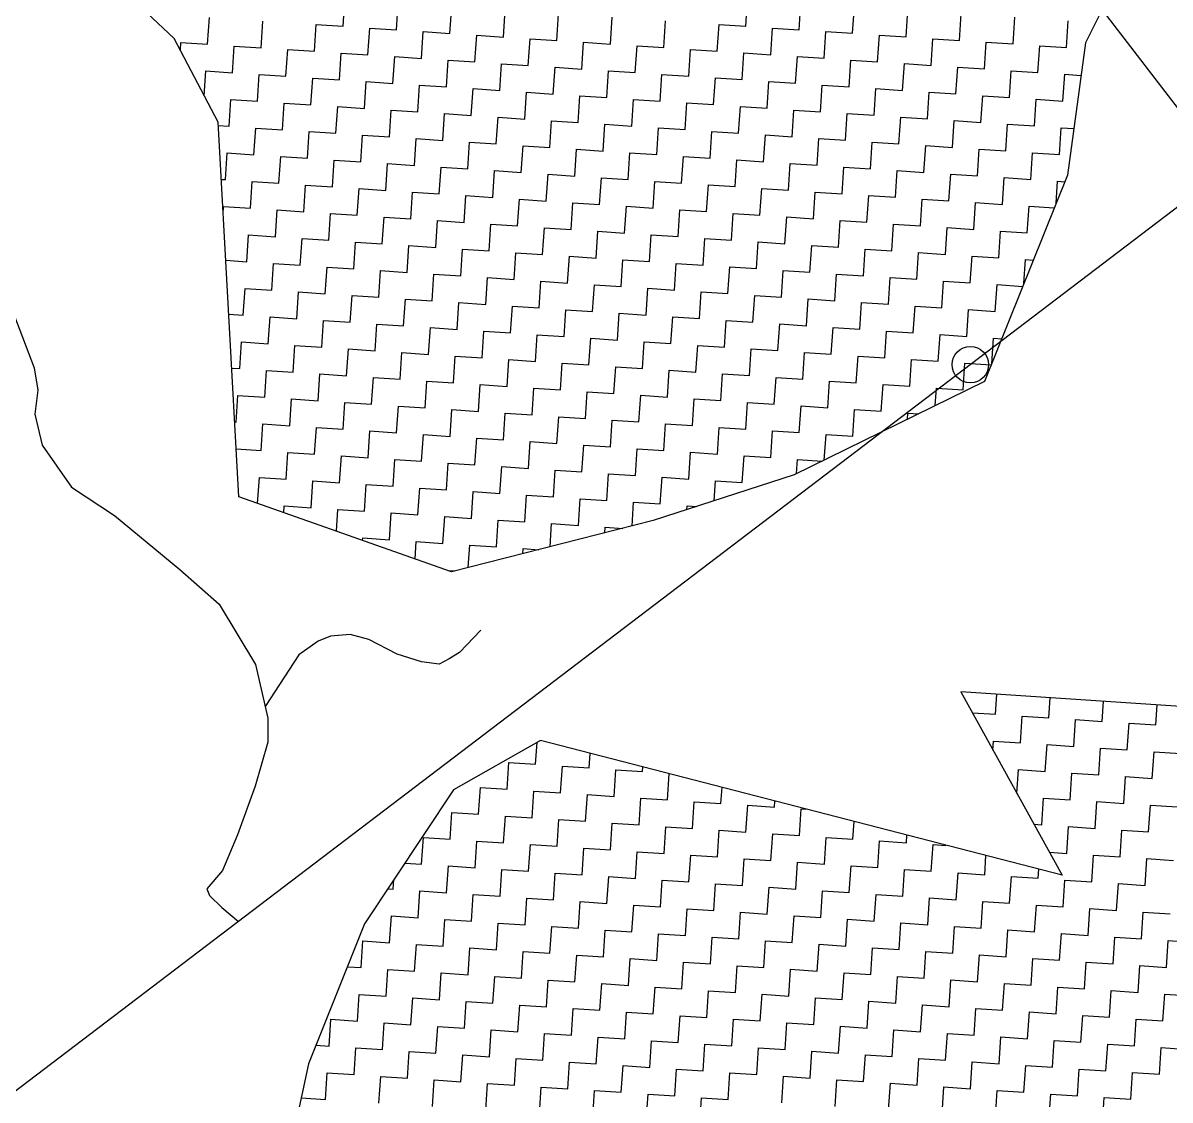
# Model space of a CAD drawing. Header units: metres. Extents: x 286068 to 287358, y 2005630 to 2007098.
# Drawn here: x 286485.4 to 286624.5, y 2006028.7 to 2006159.2 of the extents above; entities that cross this region are included whole.
import ezdxf

# ---------------------------------------------------------------- set-up
doc = ezdxf.new("R2010")
doc.units = ezdxf.units.M
for name, color, linetype in [('LINE_WATER', 4, 'Continuous'), ('POLY_HATCH', 12, 'Continuous'), ('POLY_PARCEL', 6, 'Continuous')]:
    doc.layers.add(name, color=color, linetype=linetype)

msp = doc.modelspace()

# ---------------------------------------------------------------- linework, layer by layer
msp.add_circle((286600.3, 2006117.82), 2.21)
at = {"layer": 'LINE_WATER'}
for p, q in [((286481.11, 2006132.17), (286486.74, 2006117.42)), ((286486.74, 2006117.42), (286487.2, 2006114.71)), ((286487.2, 2006114.71), (286486.82, 2006111.82)), ((286486.82, 2006111.82), (286487.73, 2006108.07)), ((286487.73, 2006108.07), (286491.28, 2006102.98)), ((286491.28, 2006102.98), (286496.5, 2006099.52)), ((286496.5, 2006099.52), (286504.43, 2006092.97)), ((286504.43, 2006092.97), (286509.2, 2006088.77)), ((286509.2, 2006088.77), (286513.58, 2006081.48)), ((286522.68, 2006084.91), (286521.21, 2006084.29)), ((286525.09, 2006085.11), (286522.68, 2006084.91)), ((286527.32, 2006084.48), (286525.09, 2006085.11)), ((286540.91, 2006085.61), (286538.34, 2006082.91)), ((286521.21, 2006084.29), (286518.83, 2006082.65)), ((286530.79, 2006082.7), (286527.32, 2006084.48)), ((286518.83, 2006082.65), (286514.76, 2006076.38)), ((286533.72, 2006081.79), (286530.79, 2006082.7)), ((286537.09, 2006082.16), (286535.86, 2006081.52)), ((286538.34, 2006082.91), (286537.09, 2006082.16)), ((286513.58, 2006081.48), (286515.09, 2006074.97)), ((286535.86, 2006081.52), (286533.72, 2006081.79)), ((286515.09, 2006074.97), (286515.09, 2006072.05)), ((286515.09, 2006072.05), (286513.57, 2006066.71)), ((286513.57, 2006066.71), (286511.43, 2006060.83)), ((286511.43, 2006060.83), (286509.59, 2006056.48)), ((286509.59, 2006056.48), (286507.69, 2006054.27)), ((286507.69, 2006054.27), (286508.03, 2006053.47)), ((286508.03, 2006053.47), (286509.49, 2006052.02)), ((286509.49, 2006052.02), (286511.53, 2006050.31))]:
    msp.add_line(p, q, dxfattribs=at)
at = {"layer": 'POLY_HATCH'}
for p, q in [((286503.74, 2006157.35), (286479.22, 2006180.32)), ((286619.4, 2006167.08), (286614.25, 2006156.82)), ((286509.05, 2006147.19), (286503.74, 2006157.35)), ((286614.25, 2006156.82), (286612.06, 2006140.78)), ((286511.58, 2006101.77), (286509.05, 2006147.19)), ((286612.06, 2006140.78), (286602.03, 2006115.76)), ((286602.03, 2006115.76), (286578.93, 2006104.46)), ((286578.93, 2006104.46), (286561.81, 2006098.9)), ((286537.38, 2006092.7), (286511.58, 2006101.77)), ((286561.81, 2006098.9), (286537.38, 2006092.7)), ((286629.36, 2006076.15), (286599.14, 2006078.16)), ((286599.14, 2006078.16), (286611.43, 2006055.91)), ((286548.17, 2006072.24), (286537.62, 2006066.28)), ((286611.43, 2006055.91), (286548.17, 2006072.24)), ((286537.62, 2006066.28), (286526.82, 2006050.01)), ((286526.82, 2006050.01), (286520.03, 2006033.07)), ((286520.03, 2006033.07), (286515.37, 2006011.54))]:
    msp.add_line(p, q, dxfattribs=at)
at = {"layer": 'POLY_HATCH', "linetype": 'Continuous'}
for p, q in [((286524.21, 2006158.83), (286524.42, 2006162.07)), ((286530.69, 2006158.4), (286530.91, 2006161.64)), ((286573.05, 2006158.84), (286573.26, 2006162.08)), ((286579.53, 2006158.41), (286579.75, 2006161.65)), ((286537.17, 2006157.96), (286537.39, 2006161.21)), ((286543.66, 2006157.53), (286543.87, 2006160.78)), ((286550.14, 2006157.1), (286550.36, 2006160.35)), ((286556.63, 2006156.67), (286556.84, 2006159.92)), ((286586.02, 2006157.98), (286586.23, 2006161.22)), ((286592.5, 2006157.55), (286592.72, 2006160.79)), ((286598.98, 2006157.12), (286599.2, 2006160.36)), ((286605.47, 2006156.69), (286605.68, 2006159.93)), ((286507.78, 2006156.66), (286508, 2006159.9)), ((286514.27, 2006156.23), (286514.48, 2006159.47)), ((286520.75, 2006155.8), (286520.96, 2006159.04)), ((286520.96, 2006159.04), (286524.21, 2006158.83)), ((286527.23, 2006155.37), (286527.45, 2006158.61)), ((286527.45, 2006158.61), (286530.69, 2006158.4)), ((286563.11, 2006156.24), (286563.32, 2006159.48)), ((286569.59, 2006155.81), (286569.81, 2006159.05)), ((286569.81, 2006159.05), (286573.05, 2006158.84)), ((286576.08, 2006155.38), (286576.29, 2006158.62)), ((286576.29, 2006158.62), (286579.53, 2006158.41)), ((286611.95, 2006156.26), (286612.17, 2006159.5)), ((286533.72, 2006154.94), (286533.93, 2006158.18)), ((286533.93, 2006158.18), (286537.17, 2006157.96)), ((286540.2, 2006154.51), (286540.42, 2006157.75)), ((286540.42, 2006157.75), (286543.66, 2006157.53)), ((286546.68, 2006154.08), (286546.9, 2006157.32)), ((286546.9, 2006157.32), (286550.14, 2006157.1)), ((286582.56, 2006154.95), (286582.77, 2006158.19)), ((286582.77, 2006158.19), (286586.02, 2006157.98)), ((286589.04, 2006154.52), (286589.26, 2006157.76)), ((286589.26, 2006157.76), (286592.5, 2006157.55)), ((286595.53, 2006154.09), (286595.74, 2006157.33)), ((286595.74, 2006157.33), (286598.98, 2006157.12)), ((286504.48, 2006155.94), (286504.54, 2006156.87)), ((286504.54, 2006156.87), (286507.78, 2006156.66)), ((286510.81, 2006153.2), (286511.02, 2006156.44)), ((286511.02, 2006156.44), (286514.27, 2006156.23)), ((286517.29, 2006152.77), (286517.51, 2006156.01)), ((286517.51, 2006156.01), (286520.75, 2006155.8)), ((286553.17, 2006153.65), (286553.38, 2006156.89)), ((286553.38, 2006156.89), (286556.63, 2006156.67)), ((286559.65, 2006153.22), (286559.87, 2006156.46)), ((286559.87, 2006156.46), (286563.11, 2006156.24)), ((286566.14, 2006152.79), (286566.35, 2006156.03)), ((286566.35, 2006156.03), (286569.59, 2006155.81)), ((286602.01, 2006153.66), (286602.23, 2006156.9)), ((286602.23, 2006156.9), (286605.47, 2006156.69)), ((286608.49, 2006153.23), (286608.71, 2006156.47)), ((286608.71, 2006156.47), (286611.95, 2006156.26)), ((286523.78, 2006152.34), (286523.99, 2006155.58)), ((286523.99, 2006155.58), (286527.23, 2006155.37)), ((286530.26, 2006151.91), (286530.48, 2006155.15)), ((286530.48, 2006155.15), (286533.72, 2006154.94)), ((286536.74, 2006151.48), (286536.96, 2006154.72)), ((286536.96, 2006154.72), (286540.2, 2006154.51)), ((286572.62, 2006152.36), (286572.83, 2006155.6)), ((286572.83, 2006155.6), (286576.08, 2006155.38)), ((286579.1, 2006151.93), (286579.32, 2006155.17)), ((286579.32, 2006155.17), (286582.56, 2006154.95)), ((286585.59, 2006151.49), (286585.8, 2006154.74)), ((286585.8, 2006154.74), (286589.04, 2006154.52)), ((286507.37, 2006150.41), (286507.57, 2006153.42)), ((286507.57, 2006153.42), (286510.81, 2006153.2)), ((286513.84, 2006149.75), (286514.05, 2006152.99)), ((286514.05, 2006152.99), (286517.29, 2006152.77)), ((286543.23, 2006151.05), (286543.44, 2006154.29)), ((286543.44, 2006154.29), (286546.68, 2006154.08)), ((286549.71, 2006150.62), (286549.93, 2006153.86)), ((286549.93, 2006153.86), (286553.17, 2006153.65)), ((286556.19, 2006150.19), (286556.41, 2006153.43)), ((286556.41, 2006153.43), (286559.65, 2006153.22)), ((286562.68, 2006149.76), (286562.89, 2006153)), ((286562.89, 2006153), (286566.14, 2006152.79)), ((286592.07, 2006151.06), (286592.29, 2006154.31)), ((286592.29, 2006154.31), (286595.53, 2006154.09)), ((286598.55, 2006150.63), (286598.77, 2006153.88)), ((286598.77, 2006153.88), (286602.01, 2006153.66)), ((286605.04, 2006150.2), (286605.25, 2006153.45)), ((286605.25, 2006153.45), (286608.49, 2006153.23)), ((286611.52, 2006149.77), (286611.74, 2006153.01)), ((286611.74, 2006153.01), (286613.71, 2006152.88)), ((286520.32, 2006149.32), (286520.53, 2006152.56)), ((286520.53, 2006152.56), (286523.78, 2006152.34)), ((286526.8, 2006148.88), (286527.02, 2006152.13)), ((286527.02, 2006152.13), (286530.26, 2006151.91)), ((286533.29, 2006148.45), (286533.5, 2006151.7)), ((286533.5, 2006151.7), (286536.74, 2006151.48)), ((286569.16, 2006149.33), (286569.38, 2006152.57)), ((286569.38, 2006152.57), (286572.62, 2006152.36)), ((286575.65, 2006148.9), (286575.86, 2006152.14)), ((286575.86, 2006152.14), (286579.1, 2006151.93)), ((286582.13, 2006148.47), (286582.34, 2006151.71)), ((286582.34, 2006151.71), (286585.59, 2006151.49)), ((286539.77, 2006148.02), (286539.99, 2006151.27)), ((286539.99, 2006151.27), (286543.23, 2006151.05)), ((286546.25, 2006147.59), (286546.47, 2006150.84)), ((286546.47, 2006150.84), (286549.71, 2006150.62)), ((286552.74, 2006147.16), (286552.95, 2006150.4)), ((286552.95, 2006150.4), (286556.19, 2006150.19)), ((286588.61, 2006148.04), (286588.83, 2006151.28)), ((286588.83, 2006151.28), (286592.07, 2006151.06)), ((286595.1, 2006147.61), (286595.31, 2006150.85)), ((286595.31, 2006150.85), (286598.55, 2006150.63)), ((286601.58, 2006147.18), (286601.8, 2006150.42)), ((286601.8, 2006150.42), (286605.04, 2006150.2)), ((286510.38, 2006146.72), (286510.59, 2006149.96)), ((286510.59, 2006149.96), (286513.84, 2006149.75)), ((286516.86, 2006146.29), (286517.08, 2006149.53)), ((286517.08, 2006149.53), (286520.32, 2006149.32)), ((286523.35, 2006145.86), (286523.56, 2006149.1)), ((286523.56, 2006149.1), (286526.8, 2006148.88)), ((286559.22, 2006146.73), (286559.44, 2006149.97)), ((286559.44, 2006149.97), (286562.68, 2006149.76)), ((286565.7, 2006146.3), (286565.92, 2006149.54)), ((286565.92, 2006149.54), (286569.16, 2006149.33)), ((286572.19, 2006145.87), (286572.4, 2006149.11)), ((286572.4, 2006149.11), (286575.65, 2006148.9)), ((286608.06, 2006146.75), (286608.28, 2006149.99)), ((286608.28, 2006149.99), (286611.52, 2006149.77)), ((286529.83, 2006145.43), (286530.04, 2006148.67)), ((286530.04, 2006148.67), (286533.29, 2006148.45)), ((286536.31, 2006145), (286536.53, 2006148.24)), ((286536.53, 2006148.24), (286539.77, 2006148.02)), ((286542.8, 2006144.57), (286543.01, 2006147.81)), ((286543.01, 2006147.81), (286546.25, 2006147.59)), ((286578.67, 2006145.44), (286578.89, 2006148.68)), ((286578.89, 2006148.68), (286582.13, 2006148.47)), ((286585.16, 2006145.01), (286585.37, 2006148.25)), ((286585.37, 2006148.25), (286588.61, 2006148.04)), ((286591.64, 2006144.58), (286591.85, 2006147.82)), ((286591.85, 2006147.82), (286595.1, 2006147.61)), ((286598.12, 2006144.15), (286598.34, 2006147.39)), ((286598.34, 2006147.39), (286601.58, 2006147.18)), ((286509.07, 2006146.81), (286510.38, 2006146.72)), ((286513.41, 2006143.26), (286513.62, 2006146.5)), ((286513.62, 2006146.5), (286516.86, 2006146.29)), ((286519.89, 2006142.83), (286520.1, 2006146.07)), ((286520.1, 2006146.07), (286523.35, 2006145.86)), ((286549.28, 2006144.14), (286549.5, 2006147.38)), ((286549.5, 2006147.38), (286552.74, 2006147.16)), ((286555.76, 2006143.71), (286555.98, 2006146.95)), ((286555.98, 2006146.95), (286559.22, 2006146.73)), ((286562.25, 2006143.28), (286562.46, 2006146.52)), ((286562.46, 2006146.52), (286565.7, 2006146.3)), ((286568.73, 2006142.85), (286568.95, 2006146.09)), ((286568.95, 2006146.09), (286572.19, 2006145.87)), ((286604.61, 2006143.72), (286604.82, 2006146.96)), ((286604.82, 2006146.96), (286608.06, 2006146.75)), ((286611.09, 2006143.29), (286611.31, 2006146.53)), ((286611.31, 2006146.53), (286612.83, 2006146.43)), ((286526.37, 2006142.4), (286526.59, 2006145.64)), ((286526.59, 2006145.64), (286529.83, 2006145.43)), ((286532.86, 2006141.97), (286533.07, 2006145.21)), ((286533.07, 2006145.21), (286536.31, 2006145)), ((286539.34, 2006141.54), (286539.56, 2006144.78)), ((286539.56, 2006144.78), (286542.8, 2006144.57)), ((286575.22, 2006142.41), (286575.43, 2006145.66)), ((286575.43, 2006145.66), (286578.67, 2006145.44)), ((286581.7, 2006141.98), (286581.91, 2006145.23)), ((286581.91, 2006145.23), (286585.16, 2006145.01)), ((286588.18, 2006141.55), (286588.4, 2006144.8)), ((286588.4, 2006144.8), (286591.64, 2006144.58)), ((286509.95, 2006140.24), (286510.16, 2006143.48)), ((286510.16, 2006143.48), (286513.41, 2006143.26)), ((286545.82, 2006141.11), (286546.04, 2006144.35)), ((286546.04, 2006144.35), (286549.28, 2006144.14)), ((286552.31, 2006140.68), (286552.52, 2006143.92)), ((286552.52, 2006143.92), (286555.76, 2006143.71)), ((286558.79, 2006140.25), (286559.01, 2006143.49)), ((286559.01, 2006143.49), (286562.25, 2006143.28)), ((286594.67, 2006141.12), (286594.88, 2006144.37)), ((286594.88, 2006144.37), (286598.12, 2006144.15)), ((286601.15, 2006140.69), (286601.37, 2006143.94)), ((286601.37, 2006143.94), (286604.61, 2006143.72)), ((286607.63, 2006140.26), (286607.85, 2006143.5)), ((286607.85, 2006143.5), (286611.09, 2006143.29)), ((286516.43, 2006139.8), (286516.65, 2006143.05)), ((286516.65, 2006143.05), (286519.89, 2006142.83)), ((286522.92, 2006139.37), (286523.13, 2006142.62)), ((286523.13, 2006142.62), (286526.37, 2006142.4)), ((286529.4, 2006138.94), (286529.61, 2006142.19)), ((286529.61, 2006142.19), (286532.86, 2006141.97)), ((286565.27, 2006139.82), (286565.49, 2006143.06)), ((286565.49, 2006143.06), (286568.73, 2006142.85)), ((286571.76, 2006139.39), (286571.97, 2006142.63)), ((286571.97, 2006142.63), (286575.22, 2006142.41)), ((286578.24, 2006138.96), (286578.46, 2006142.2)), ((286578.46, 2006142.2), (286581.7, 2006141.98)), ((286535.88, 2006138.51), (286536.1, 2006141.76)), ((286536.1, 2006141.76), (286539.34, 2006141.54)), ((286542.37, 2006138.08), (286542.58, 2006141.33)), ((286542.58, 2006141.33), (286545.82, 2006141.11)), ((286548.85, 2006137.65), (286549.07, 2006140.89)), ((286549.07, 2006140.89), (286552.31, 2006140.68)), ((286555.33, 2006137.22), (286555.55, 2006140.46)), ((286555.55, 2006140.46), (286558.79, 2006140.25)), ((286584.73, 2006138.53), (286584.94, 2006141.77)), ((286584.94, 2006141.77), (286588.18, 2006141.55)), ((286591.21, 2006138.1), (286591.42, 2006141.34)), ((286591.42, 2006141.34), (286594.67, 2006141.12)), ((286597.69, 2006137.67), (286597.91, 2006140.91)), ((286597.91, 2006140.91), (286601.15, 2006140.69)), ((286604.18, 2006137.24), (286604.39, 2006140.48)), ((286604.39, 2006140.48), (286607.63, 2006140.26)), ((286509.43, 2006140.27), (286509.95, 2006140.24)), ((286512.97, 2006136.78), (286513.19, 2006140.02)), ((286513.19, 2006140.02), (286516.43, 2006139.8)), ((286519.46, 2006136.35), (286519.67, 2006139.59)), ((286519.67, 2006139.59), (286522.92, 2006139.37)), ((286525.94, 2006135.92), (286526.16, 2006139.16)), ((286526.16, 2006139.16), (286529.4, 2006138.94)), ((286561.82, 2006136.79), (286562.03, 2006140.03)), ((286562.03, 2006140.03), (286565.27, 2006139.82)), ((286568.3, 2006136.36), (286568.52, 2006139.6)), ((286568.52, 2006139.6), (286571.76, 2006139.39)), ((286574.78, 2006135.93), (286575, 2006139.17)), ((286575, 2006139.17), (286578.24, 2006138.96)), ((286610.7, 2006137.37), (286610.88, 2006140.05)), ((286610.88, 2006140.05), (286611.75, 2006139.99)), ((286532.43, 2006135.49), (286532.64, 2006138.73)), ((286532.64, 2006138.73), (286535.88, 2006138.51)), ((286538.91, 2006135.06), (286539.12, 2006138.3)), ((286539.12, 2006138.3), (286542.37, 2006138.08)), ((286545.39, 2006134.63), (286545.61, 2006137.87)), ((286545.61, 2006137.87), (286548.85, 2006137.65)), ((286581.27, 2006135.5), (286581.48, 2006138.74)), ((286581.48, 2006138.74), (286584.73, 2006138.53)), ((286587.75, 2006135.07), (286587.97, 2006138.31)), ((286587.97, 2006138.31), (286591.21, 2006138.1)), ((286594.24, 2006134.64), (286594.45, 2006137.88)), ((286594.45, 2006137.88), (286597.69, 2006137.67)), ((286509.67, 2006136.04), (286509.73, 2006136.99)), ((286509.73, 2006136.99), (286512.97, 2006136.78)), ((286516, 2006133.32), (286516.22, 2006136.56)), ((286516.22, 2006136.56), (286519.46, 2006136.35)), ((286551.88, 2006134.2), (286552.09, 2006137.44)), ((286552.09, 2006137.44), (286555.33, 2006137.22)), ((286558.36, 2006133.77), (286558.58, 2006137.01)), ((286558.58, 2006137.01), (286561.82, 2006136.79)), ((286564.84, 2006133.33), (286565.06, 2006136.58)), ((286565.06, 2006136.58), (286568.3, 2006136.36)), ((286600.72, 2006134.21), (286600.93, 2006137.45)), ((286600.93, 2006137.45), (286604.18, 2006137.24)), ((286607.2, 2006133.78), (286607.42, 2006137.02)), ((286607.42, 2006137.02), (286610.48, 2006136.82)), ((286522.49, 2006132.89), (286522.7, 2006136.13)), ((286522.7, 2006136.13), (286525.94, 2006135.92)), ((286528.97, 2006132.46), (286529.18, 2006135.7)), ((286529.18, 2006135.7), (286532.43, 2006135.49)), ((286535.45, 2006132.03), (286535.67, 2006135.27)), ((286535.67, 2006135.27), (286538.91, 2006135.06)), ((286571.33, 2006132.9), (286571.54, 2006136.15)), ((286571.54, 2006136.15), (286574.78, 2006135.93)), ((286577.81, 2006132.47), (286578.03, 2006135.72)), ((286578.03, 2006135.72), (286581.27, 2006135.5)), ((286584.3, 2006132.04), (286584.51, 2006135.29)), ((286584.51, 2006135.29), (286587.75, 2006135.07)), ((286512.54, 2006130.29), (286512.76, 2006133.54)), ((286512.76, 2006133.54), (286516, 2006133.32)), ((286541.94, 2006131.6), (286542.15, 2006134.84)), ((286542.15, 2006134.84), (286545.39, 2006134.63)), ((286548.42, 2006131.17), (286548.63, 2006134.41)), ((286548.63, 2006134.41), (286551.88, 2006134.2)), ((286554.9, 2006130.74), (286555.12, 2006133.98)), ((286555.12, 2006133.98), (286558.36, 2006133.77)), ((286561.39, 2006130.31), (286561.6, 2006133.55)), ((286561.6, 2006133.55), (286564.84, 2006133.33)), ((286590.78, 2006131.61), (286590.99, 2006134.86)), ((286590.99, 2006134.86), (286594.24, 2006134.64)), ((286597.26, 2006131.18), (286597.48, 2006134.42)), ((286597.48, 2006134.42), (286600.72, 2006134.21)), ((286603.75, 2006130.75), (286603.96, 2006133.99)), ((286603.96, 2006133.99), (286607.2, 2006133.78)), ((286519.03, 2006129.86), (286519.24, 2006133.11)), ((286519.24, 2006133.11), (286522.49, 2006132.89)), ((286525.51, 2006129.43), (286525.73, 2006132.68)), ((286525.73, 2006132.68), (286528.97, 2006132.46)), ((286532, 2006129), (286532.21, 2006132.25)), ((286532.21, 2006132.25), (286535.45, 2006132.03)), ((286567.87, 2006129.88), (286568.09, 2006133.12)), ((286568.09, 2006133.12), (286571.33, 2006132.9)), ((286574.35, 2006129.45), (286574.57, 2006132.69)), ((286574.57, 2006132.69), (286577.81, 2006132.47)), ((286580.84, 2006129.02), (286581.05, 2006132.26)), ((286581.05, 2006132.26), (286584.3, 2006132.04)), ((286538.48, 2006128.57), (286538.69, 2006131.81)), ((286538.69, 2006131.81), (286541.94, 2006131.6)), ((286544.96, 2006128.14), (286545.18, 2006131.38)), ((286545.18, 2006131.38), (286548.42, 2006131.17)), ((286551.45, 2006127.71), (286551.66, 2006130.95)), ((286551.66, 2006130.95), (286554.9, 2006130.74)), ((286587.32, 2006128.59), (286587.54, 2006131.83)), ((286587.54, 2006131.83), (286590.78, 2006131.61)), ((286593.81, 2006128.16), (286594.02, 2006131.4)), ((286594.02, 2006131.4), (286597.26, 2006131.18)), ((286600.29, 2006127.73), (286600.5, 2006130.97)), ((286600.5, 2006130.97), (286603.75, 2006130.75)), ((286509.98, 2006130.46), (286512.54, 2006130.29)), ((286515.57, 2006126.84), (286515.79, 2006130.08)), ((286515.79, 2006130.08), (286519.03, 2006129.86)), ((286522.05, 2006126.41), (286522.27, 2006129.65)), ((286522.27, 2006129.65), (286525.51, 2006129.43)), ((286557.93, 2006127.28), (286558.15, 2006130.52)), ((286558.15, 2006130.52), (286561.39, 2006130.31)), ((286564.41, 2006126.85), (286564.63, 2006130.09)), ((286564.63, 2006130.09), (286567.87, 2006129.88)), ((286570.9, 2006126.42), (286571.11, 2006129.66)), ((286571.11, 2006129.66), (286574.35, 2006129.45)), ((286606.8, 2006127.65), (286606.99, 2006130.54)), ((286606.99, 2006130.54), (286607.93, 2006130.47)), ((286528.54, 2006125.98), (286528.75, 2006129.22)), ((286528.75, 2006129.22), (286532, 2006129)), ((286535.02, 2006125.55), (286535.24, 2006128.79)), ((286535.24, 2006128.79), (286538.48, 2006128.57)), ((286541.51, 2006125.12), (286541.72, 2006128.36)), ((286541.72, 2006128.36), (286544.96, 2006128.14)), ((286547.99, 2006124.69), (286548.2, 2006127.93)), ((286548.2, 2006127.93), (286551.45, 2006127.71)), ((286577.38, 2006125.99), (286577.6, 2006129.23)), ((286577.6, 2006129.23), (286580.84, 2006129.02)), ((286583.86, 2006125.56), (286584.08, 2006128.8)), ((286584.08, 2006128.8), (286587.32, 2006128.59)), ((286590.35, 2006125.13), (286590.56, 2006128.37)), ((286590.56, 2006128.37), (286593.81, 2006128.16)), ((286596.83, 2006124.7), (286597.05, 2006127.94)), ((286597.05, 2006127.94), (286600.29, 2006127.73)), ((286512.11, 2006123.81), (286512.33, 2006127.05)), ((286512.33, 2006127.05), (286515.57, 2006126.84)), ((286518.6, 2006123.38), (286518.81, 2006126.62)), ((286518.81, 2006126.62), (286522.05, 2006126.41)), ((286554.47, 2006124.26), (286554.69, 2006127.5)), ((286554.69, 2006127.5), (286557.93, 2006127.28)), ((286560.96, 2006123.82), (286561.17, 2006127.07)), ((286561.17, 2006127.07), (286564.41, 2006126.85)), ((286567.44, 2006123.39), (286567.66, 2006126.64)), ((286567.66, 2006126.64), (286570.9, 2006126.42)), ((286603.32, 2006124.27), (286603.53, 2006127.51)), ((286603.53, 2006127.51), (286606.66, 2006127.3)), ((286525.08, 2006122.95), (286525.3, 2006126.19)), ((286525.3, 2006126.19), (286528.54, 2006125.98)), ((286531.56, 2006122.52), (286531.78, 2006125.76)), ((286531.78, 2006125.76), (286535.02, 2006125.55)), ((286538.05, 2006122.09), (286538.26, 2006125.33)), ((286538.26, 2006125.33), (286541.51, 2006125.12)), ((286573.92, 2006122.96), (286574.14, 2006126.21)), ((286574.14, 2006126.21), (286577.38, 2006125.99)), ((286580.41, 2006122.53), (286580.62, 2006125.78)), ((286580.62, 2006125.78), (286583.86, 2006125.56)), ((286586.89, 2006122.1), (286587.11, 2006125.34)), ((286587.11, 2006125.34), (286590.35, 2006125.13)), ((286510.35, 2006123.93), (286512.11, 2006123.81)), ((286544.53, 2006121.66), (286544.75, 2006124.9)), ((286544.75, 2006124.9), (286547.99, 2006124.69)), ((286551.02, 2006121.23), (286551.23, 2006124.47)), ((286551.23, 2006124.47), (286554.47, 2006124.26)), ((286557.5, 2006120.8), (286557.71, 2006124.04)), ((286557.71, 2006124.04), (286560.96, 2006123.82)), ((286593.37, 2006121.67), (286593.59, 2006124.91)), ((286593.59, 2006124.91), (286596.83, 2006124.7)), ((286599.86, 2006121.24), (286600.07, 2006124.48)), ((286600.07, 2006124.48), (286603.32, 2006124.27)), ((286515.14, 2006120.35), (286515.36, 2006123.6)), ((286515.36, 2006123.6), (286518.6, 2006123.38)), ((286521.62, 2006119.92), (286521.84, 2006123.17)), ((286521.84, 2006123.17), (286525.08, 2006122.95)), ((286528.11, 2006119.49), (286528.32, 2006122.73)), ((286528.32, 2006122.73), (286531.56, 2006122.52)), ((286563.98, 2006120.37), (286564.2, 2006123.61)), ((286564.2, 2006123.61), (286567.44, 2006123.39)), ((286570.47, 2006119.94), (286570.68, 2006123.18)), ((286570.68, 2006123.18), (286573.92, 2006122.96)), ((286576.95, 2006119.51), (286577.17, 2006122.75)), ((286577.17, 2006122.75), (286580.41, 2006122.53)), ((286534.59, 2006119.06), (286534.81, 2006122.3)), ((286534.81, 2006122.3), (286538.05, 2006122.09)), ((286541.08, 2006118.63), (286541.29, 2006121.87)), ((286541.29, 2006121.87), (286544.53, 2006121.66)), ((286547.56, 2006118.2), (286547.77, 2006121.44)), ((286547.77, 2006121.44), (286551.02, 2006121.23)), ((286554.04, 2006117.77), (286554.26, 2006121.01)), ((286554.26, 2006121.01), (286557.5, 2006120.8)), ((286583.43, 2006119.08), (286583.65, 2006122.32)), ((286583.65, 2006122.32), (286586.89, 2006122.1)), ((286589.92, 2006118.65), (286590.13, 2006121.89)), ((286590.13, 2006121.89), (286593.37, 2006121.67)), ((286596.4, 2006118.22), (286596.62, 2006121.46)), ((286596.62, 2006121.46), (286599.86, 2006121.24)), ((286602.89, 2006117.93), (286603.1, 2006121.03)), ((286603.1, 2006121.03), (286604.11, 2006120.96)), ((286511.68, 2006117.33), (286511.9, 2006120.57)), ((286511.9, 2006120.57), (286515.14, 2006120.35)), ((286518.17, 2006116.9), (286518.38, 2006120.14)), ((286518.38, 2006120.14), (286521.62, 2006119.92)), ((286524.65, 2006116.47), (286524.87, 2006119.71)), ((286524.87, 2006119.71), (286528.11, 2006119.49)), ((286560.53, 2006117.34), (286560.74, 2006120.58)), ((286560.74, 2006120.58), (286563.98, 2006120.37)), ((286567.01, 2006116.91), (286567.23, 2006120.15)), ((286567.23, 2006120.15), (286570.47, 2006119.94)), ((286573.49, 2006116.48), (286573.71, 2006119.72)), ((286573.71, 2006119.72), (286576.95, 2006119.51)), ((286531.13, 2006116.04), (286531.35, 2006119.28)), ((286531.35, 2006119.28), (286534.59, 2006119.06)), ((286537.62, 2006115.61), (286537.83, 2006118.85)), ((286537.83, 2006118.85), (286541.08, 2006118.63)), ((286544.1, 2006115.18), (286544.32, 2006118.42)), ((286544.32, 2006118.42), (286547.56, 2006118.2)), ((286579.98, 2006116.05), (286580.19, 2006119.29)), ((286580.19, 2006119.29), (286583.43, 2006119.08)), ((286586.46, 2006115.62), (286586.68, 2006118.86)), ((286586.68, 2006118.86), (286589.92, 2006118.65)), ((286592.94, 2006115.19), (286593.16, 2006118.43)), ((286593.16, 2006118.43), (286596.4, 2006118.22)), ((286510.71, 2006117.39), (286511.68, 2006117.33)), ((286514.71, 2006113.87), (286514.93, 2006117.11)), ((286514.93, 2006117.11), (286518.17, 2006116.9)), ((286550.59, 2006114.74), (286550.8, 2006117.99)), ((286550.8, 2006117.99), (286554.04, 2006117.77)), ((286557.07, 2006114.31), (286557.28, 2006117.56)), ((286557.28, 2006117.56), (286560.53, 2006117.34)), ((286563.55, 2006113.88), (286563.77, 2006117.13)), ((286563.77, 2006117.13), (286567.01, 2006116.91)), ((286599.43, 2006114.76), (286599.64, 2006118)), ((286599.64, 2006118), (286602.84, 2006117.79)), ((286521.19, 2006113.44), (286521.41, 2006116.68)), ((286521.41, 2006116.68), (286524.65, 2006116.47)), ((286527.68, 2006113.01), (286527.89, 2006116.25)), ((286527.89, 2006116.25), (286531.13, 2006116.04)), ((286534.16, 2006112.58), (286534.38, 2006115.82)), ((286534.38, 2006115.82), (286537.62, 2006115.61)), ((286540.64, 2006112.15), (286540.86, 2006115.39)), ((286540.86, 2006115.39), (286544.1, 2006115.18)), ((286570.04, 2006113.45), (286570.25, 2006116.7)), ((286570.25, 2006116.7), (286573.49, 2006116.48)), ((286576.52, 2006113.02), (286576.74, 2006116.27)), ((286576.74, 2006116.27), (286579.98, 2006116.05)), ((286583, 2006112.59), (286583.22, 2006115.83)), ((286583.22, 2006115.83), (286586.46, 2006115.62)), ((286589.49, 2006112.16), (286589.7, 2006115.4)), ((286589.7, 2006115.4), (286592.94, 2006115.19)), ((286511.25, 2006110.84), (286511.47, 2006114.09)), ((286511.47, 2006114.09), (286514.71, 2006113.87)), ((286547.13, 2006111.72), (286547.34, 2006114.96)), ((286547.34, 2006114.96), (286550.59, 2006114.74)), ((286553.61, 2006111.29), (286553.83, 2006114.53)), ((286553.83, 2006114.53), (286557.07, 2006114.31)), ((286560.1, 2006110.86), (286560.31, 2006114.1)), ((286560.31, 2006114.1), (286563.55, 2006113.88)), ((286596.04, 2006112.84), (286596.19, 2006114.97)), ((286596.19, 2006114.97), (286599.43, 2006114.76)), ((286517.74, 2006110.41), (286517.95, 2006113.66)), ((286517.95, 2006113.66), (286521.19, 2006113.44)), ((286524.22, 2006109.98), (286524.44, 2006113.22)), ((286524.44, 2006113.22), (286527.68, 2006113.01)), ((286530.7, 2006109.55), (286530.92, 2006112.79)), ((286530.92, 2006112.79), (286534.16, 2006112.58)), ((286566.58, 2006110.43), (286566.79, 2006113.67)), ((286566.79, 2006113.67), (286570.04, 2006113.45)), ((286573.06, 2006110), (286573.28, 2006113.24)), ((286573.28, 2006113.24), (286576.52, 2006113.02)), ((286579.55, 2006109.57), (286579.76, 2006112.81)), ((286579.76, 2006112.81), (286583, 2006112.59)), ((286537.19, 2006109.12), (286537.4, 2006112.36)), ((286537.4, 2006112.36), (286540.64, 2006112.15)), ((286543.67, 2006108.69), (286543.89, 2006111.93)), ((286543.89, 2006111.93), (286547.13, 2006111.72)), ((286550.16, 2006108.26), (286550.37, 2006111.5)), ((286550.37, 2006111.5), (286553.61, 2006111.29)), ((286586.03, 2006109.14), (286586.25, 2006112.38)), ((286586.25, 2006112.38), (286589.49, 2006112.16)), ((286592.68, 2006111.19), (286592.73, 2006111.95)), ((286592.73, 2006111.95), (286594.05, 2006111.86)), ((286511.08, 2006110.86), (286511.25, 2006110.84)), ((286514.28, 2006107.39), (286514.49, 2006110.63)), ((286514.49, 2006110.63), (286517.74, 2006110.41)), ((286520.76, 2006106.96), (286520.98, 2006110.2)), ((286520.98, 2006110.2), (286524.22, 2006109.98)), ((286556.64, 2006107.83), (286556.85, 2006111.07)), ((286556.85, 2006111.07), (286560.1, 2006110.86)), ((286563.12, 2006107.4), (286563.34, 2006110.64)), ((286563.34, 2006110.64), (286566.58, 2006110.43)), ((286569.61, 2006106.97), (286569.82, 2006110.21)), ((286569.82, 2006110.21), (286573.06, 2006110)), ((286527.25, 2006106.53), (286527.46, 2006109.77)), ((286527.46, 2006109.77), (286530.7, 2006109.55)), ((286533.73, 2006106.1), (286533.95, 2006109.34)), ((286533.95, 2006109.34), (286537.19, 2006109.12)), ((286540.21, 2006105.66), (286540.43, 2006108.91)), ((286540.43, 2006108.91), (286543.67, 2006108.69)), ((286546.7, 2006105.23), (286546.91, 2006108.48)), ((286546.91, 2006108.48), (286550.16, 2006108.26)), ((286576.09, 2006106.54), (286576.3, 2006109.78)), ((286576.3, 2006109.78), (286579.55, 2006109.57)), ((286582.58, 2006106.24), (286582.79, 2006109.35)), ((286582.79, 2006109.35), (286586.03, 2006109.14)), ((286511.26, 2006107.59), (286514.28, 2006107.39)), ((286517.31, 2006103.93), (286517.52, 2006107.17)), ((286517.52, 2006107.17), (286520.76, 2006106.96)), ((286553.18, 2006104.8), (286553.4, 2006108.05)), ((286553.4, 2006108.05), (286556.64, 2006107.83)), ((286559.67, 2006104.37), (286559.88, 2006107.62)), ((286559.88, 2006107.62), (286563.12, 2006107.4)), ((286566.15, 2006103.94), (286566.36, 2006107.19)), ((286566.36, 2006107.19), (286569.61, 2006106.97)), ((286523.79, 2006103.5), (286524.01, 2006106.74)), ((286524.01, 2006106.74), (286527.25, 2006106.53)), ((286530.27, 2006103.07), (286530.49, 2006106.31)), ((286530.49, 2006106.31), (286533.73, 2006106.1)), ((286536.76, 2006102.64), (286536.97, 2006105.88)), ((286536.97, 2006105.88), (286540.21, 2006105.66)), ((286572.63, 2006103.51), (286572.85, 2006106.75)), ((286572.85, 2006106.75), (286576.09, 2006106.54)), ((286579.22, 2006104.6), (286579.33, 2006106.32)), ((286579.33, 2006106.32), (286582.34, 2006106.12)), ((286543.24, 2006102.21), (286543.46, 2006105.45)), ((286543.46, 2006105.45), (286546.7, 2006105.23)), ((286549.72, 2006101.78), (286549.94, 2006105.02)), ((286549.94, 2006105.02), (286553.18, 2006104.8)), ((286556.21, 2006101.35), (286556.42, 2006104.59)), ((286556.42, 2006104.59), (286559.67, 2006104.37)), ((286513.85, 2006100.98), (286514.06, 2006104.14)), ((286514.06, 2006104.14), (286517.31, 2006103.93)), ((286520.33, 2006100.47), (286520.55, 2006103.71)), ((286520.55, 2006103.71), (286523.79, 2006103.5)), ((286526.82, 2006100.04), (286527.03, 2006103.28)), ((286527.03, 2006103.28), (286530.27, 2006103.07)), ((286562.69, 2006100.92), (286562.91, 2006104.16)), ((286562.91, 2006104.16), (286566.15, 2006103.94)), ((286569.23, 2006101.31), (286569.39, 2006103.73)), ((286569.39, 2006103.73), (286572.63, 2006103.51)), ((286533.3, 2006099.61), (286533.52, 2006102.85)), ((286533.52, 2006102.85), (286536.76, 2006102.64)), ((286539.78, 2006099.18), (286540, 2006102.42)), ((286540, 2006102.42), (286543.24, 2006102.21)), ((286546.27, 2006098.75), (286546.48, 2006101.99)), ((286546.48, 2006101.99), (286549.72, 2006101.78)), ((286552.75, 2006098.32), (286552.97, 2006101.56)), ((286552.97, 2006101.56), (286556.21, 2006101.35)), ((286517.04, 2006099.86), (286517.09, 2006100.69)), ((286517.09, 2006100.69), (286520.33, 2006100.47)), ((286523.4, 2006097.62), (286523.57, 2006100.26)), ((286523.57, 2006100.26), (286526.82, 2006100.04)), ((286559.26, 2006098.25), (286559.45, 2006101.13)), ((286559.45, 2006101.13), (286562.69, 2006100.92)), ((286565.9, 2006100.23), (286565.93, 2006100.7)), ((286565.93, 2006100.7), (286567.12, 2006100.62)), ((286529.84, 2006096.59), (286530.06, 2006099.83)), ((286530.06, 2006099.83), (286533.3, 2006099.61)), ((286536.33, 2006096.15), (286536.54, 2006099.4)), ((286536.54, 2006099.4), (286539.78, 2006099.18)), ((286542.81, 2006095.72), (286543.03, 2006098.97)), ((286543.03, 2006098.97), (286546.27, 2006098.75)), ((286549.32, 2006095.73), (286549.51, 2006098.54)), ((286549.51, 2006098.54), (286552.75, 2006098.32)), ((286555.95, 2006097.41), (286555.99, 2006098.11)), ((286555.99, 2006098.11), (286558.13, 2006097.96)), ((286526.58, 2006096.5), (286526.6, 2006096.8)), ((286526.6, 2006096.8), (286529.84, 2006096.59)), ((286532.95, 2006094.26), (286533.09, 2006096.37)), ((286533.09, 2006096.37), (286536.33, 2006096.15)), ((286539.39, 2006093.21), (286539.57, 2006095.94)), ((286539.57, 2006095.94), (286542.81, 2006095.72)), ((286546.01, 2006094.89), (286546.05, 2006095.51)), ((286546.05, 2006095.51), (286547.95, 2006095.38)), ((286536.94, 2006092.86), (286537.77, 2006092.8)), ((286603.33, 2006075.43), (286603.49, 2006077.87)), ((286609.81, 2006075), (286609.98, 2006077.44)), ((286616.3, 2006074.57), (286616.46, 2006077.01)), ((286622.78, 2006074.13), (286622.94, 2006076.58)), ((286600.55, 2006075.61), (286603.33, 2006075.43)), ((286606.36, 2006071.97), (286606.57, 2006075.21)), ((286606.57, 2006075.21), (286609.81, 2006075)), ((286612.84, 2006071.54), (286613.05, 2006074.78)), ((286613.05, 2006074.78), (286616.3, 2006074.57)), ((286619.32, 2006071.11), (286619.54, 2006074.35)), ((286619.54, 2006074.35), (286622.78, 2006074.13)), ((286547.57, 2006069.36), (286547.75, 2006072)), ((286603.04, 2006071.09), (286603.11, 2006072.18)), ((286603.11, 2006072.18), (286606.36, 2006071.97)), ((286609.38, 2006068.51), (286609.6, 2006071.75)), ((286609.6, 2006071.75), (286612.84, 2006071.54)), ((286615.87, 2006068.08), (286616.08, 2006071.32)), ((286616.08, 2006071.32), (286619.32, 2006071.11)), ((286622.35, 2006067.65), (286622.57, 2006070.89)), ((286622.57, 2006070.89), (286625.81, 2006070.68)), ((286544.12, 2006066.33), (286544.33, 2006069.57)), ((286544.33, 2006069.57), (286547.57, 2006069.36)), ((286554.06, 2006068.93), (286554.17, 2006070.69)), ((286550.6, 2006065.9), (286550.81, 2006069.14)), ((286550.81, 2006069.14), (286554.06, 2006068.93)), ((286557.08, 2006065.47), (286557.3, 2006068.71)), ((286557.3, 2006068.71), (286560.54, 2006068.5)), ((286560.54, 2006068.5), (286560.58, 2006069.04)), ((286563.57, 2006065.04), (286563.78, 2006068.21)), ((286605.95, 2006065.83), (286606.14, 2006068.73)), ((286606.14, 2006068.73), (286609.38, 2006068.51)), ((286612.41, 2006065.06), (286612.62, 2006068.3)), ((286612.62, 2006068.3), (286615.87, 2006068.08)), ((286618.89, 2006064.62), (286619.11, 2006067.87)), ((286619.11, 2006067.87), (286622.35, 2006067.65)), ((286540.66, 2006063.31), (286540.87, 2006066.55)), ((286540.87, 2006066.55), (286544.12, 2006066.33)), ((286547.14, 2006062.88), (286547.36, 2006066.12)), ((286547.36, 2006066.12), (286550.6, 2006065.9)), ((286553.63, 2006062.45), (286553.84, 2006065.69)), ((286553.84, 2006065.69), (286557.08, 2006065.47)), ((286570.05, 2006064.61), (286570.18, 2006066.56)), ((286560.11, 2006062.01), (286560.32, 2006065.26)), ((286560.32, 2006065.26), (286563.57, 2006065.04)), ((286566.59, 2006061.58), (286566.81, 2006064.83)), ((286566.81, 2006064.83), (286570.05, 2006064.61)), ((286573.08, 2006061.15), (286573.29, 2006064.4)), ((286573.29, 2006064.4), (286576.53, 2006064.18)), ((286576.53, 2006064.18), (286576.58, 2006064.9)), ((286579.56, 2006060.72), (286579.78, 2006063.97)), ((286579.78, 2006063.97), (286580.36, 2006063.93)), ((286608.95, 2006062.03), (286609.17, 2006065.27)), ((286609.17, 2006065.27), (286612.41, 2006065.06)), ((286615.44, 2006061.6), (286615.65, 2006064.84)), ((286615.65, 2006064.84), (286618.89, 2006064.62)), ((286621.92, 2006061.17), (286622.13, 2006064.41)), ((286622.13, 2006064.41), (286625.38, 2006064.19)), ((286537.2, 2006060.28), (286537.42, 2006063.52)), ((286537.42, 2006063.52), (286540.66, 2006063.31)), ((286543.69, 2006059.85), (286543.9, 2006063.09)), ((286543.9, 2006063.09), (286547.14, 2006062.88)), ((286550.17, 2006059.42), (286550.38, 2006062.66)), ((286550.38, 2006062.66), (286553.63, 2006062.45)), ((286556.65, 2006058.99), (286556.87, 2006062.23)), ((286556.87, 2006062.23), (286560.11, 2006062.01)), ((286563.14, 2006058.56), (286563.35, 2006061.8)), ((286563.35, 2006061.8), (286566.59, 2006061.58)), ((286569.62, 2006058.13), (286569.84, 2006061.37)), ((286569.84, 2006061.37), (286573.08, 2006061.15)), ((286586.04, 2006060.29), (286586.19, 2006062.42)), ((286608.01, 2006062.09), (286608.95, 2006062.03)), ((286611.98, 2006058.57), (286612.19, 2006061.81)), ((286612.19, 2006061.81), (286615.44, 2006061.6)), ((286618.46, 2006058.14), (286618.68, 2006061.38)), ((286618.68, 2006061.38), (286621.92, 2006061.17)), ((286533.74, 2006057.25), (286533.96, 2006060.49)), ((286533.96, 2006060.49), (286537.2, 2006060.28)), ((286540.23, 2006056.82), (286540.44, 2006060.06)), ((286540.44, 2006060.06), (286543.69, 2006059.85)), ((286576.1, 2006057.7), (286576.32, 2006060.94)), ((286576.32, 2006060.94), (286579.56, 2006060.72)), ((286582.59, 2006057.27), (286582.8, 2006060.51)), ((286582.8, 2006060.51), (286586.04, 2006060.29)), ((286589.07, 2006056.84), (286589.29, 2006060.08)), ((286589.29, 2006060.08), (286592.53, 2006059.86)), ((286592.53, 2006059.86), (286592.59, 2006060.77)), ((286546.71, 2006056.39), (286546.93, 2006059.63)), ((286546.93, 2006059.63), (286550.17, 2006059.42)), ((286553.2, 2006055.96), (286553.41, 2006059.2)), ((286553.41, 2006059.2), (286556.65, 2006058.99)), ((286559.68, 2006055.53), (286559.89, 2006058.77)), ((286559.89, 2006058.77), (286563.14, 2006058.56)), ((286566.16, 2006055.1), (286566.38, 2006058.34)), ((286566.38, 2006058.34), (286569.62, 2006058.13)), ((286595.55, 2006056.41), (286595.77, 2006059.65)), ((286595.77, 2006059.65), (286597.34, 2006059.54)), ((286609.88, 2006058.71), (286611.98, 2006058.57)), ((286615.01, 2006055.11), (286615.22, 2006058.36)), ((286615.22, 2006058.36), (286618.46, 2006058.14)), ((286531.72, 2006057.39), (286533.74, 2006057.25)), ((286536.77, 2006053.8), (286536.99, 2006057.04)), ((286536.99, 2006057.04), (286540.23, 2006056.82)), ((286572.65, 2006054.67), (286572.86, 2006057.91)), ((286572.86, 2006057.91), (286576.1, 2006057.7)), ((286579.13, 2006054.24), (286579.35, 2006057.48)), ((286579.35, 2006057.48), (286582.59, 2006057.27)), ((286585.61, 2006053.81), (286585.83, 2006057.05)), ((286585.83, 2006057.05), (286589.07, 2006056.84)), ((286602.04, 2006055.98), (286602.19, 2006058.29)), ((286621.49, 2006054.68), (286621.7, 2006057.93)), ((286621.7, 2006057.93), (286624.95, 2006057.71)), ((286543.25, 2006053.37), (286543.47, 2006056.61)), ((286543.47, 2006056.61), (286546.71, 2006056.39)), ((286549.74, 2006052.93), (286549.95, 2006056.18)), ((286549.95, 2006056.18), (286553.2, 2006055.96)), ((286556.22, 2006052.5), (286556.44, 2006055.75)), ((286556.44, 2006055.75), (286559.68, 2006055.53)), ((286592.1, 2006053.38), (286592.31, 2006056.62)), ((286592.31, 2006056.62), (286595.55, 2006056.41)), ((286598.58, 2006052.95), (286598.8, 2006056.19)), ((286598.8, 2006056.19), (286602.04, 2006055.98)), ((286605.06, 2006052.52), (286605.28, 2006055.76)), ((286605.28, 2006055.76), (286608.52, 2006055.54)), ((286608.52, 2006055.54), (286608.59, 2006056.64)), ((286529.65, 2006054.27), (286530.29, 2006054.23)), ((286530.29, 2006054.23), (286530.36, 2006055.34)), ((286562.71, 2006052.07), (286562.92, 2006055.32)), ((286562.92, 2006055.32), (286566.16, 2006055.1)), ((286569.19, 2006051.64), (286569.4, 2006054.89)), ((286569.4, 2006054.89), (286572.65, 2006054.67)), ((286575.67, 2006051.21), (286575.89, 2006054.46)), ((286575.89, 2006054.46), (286579.13, 2006054.24)), ((286611.55, 2006052.09), (286611.76, 2006055.33)), ((286611.76, 2006055.33), (286615.01, 2006055.11)), ((286618.03, 2006051.66), (286618.25, 2006054.9)), ((286618.25, 2006054.9), (286621.49, 2006054.68)), ((286533.31, 2006050.77), (286533.53, 2006054.01)), ((286533.53, 2006054.01), (286536.77, 2006053.8)), ((286539.8, 2006050.34), (286540.01, 2006053.58)), ((286540.01, 2006053.58), (286543.25, 2006053.37)), ((286546.28, 2006049.91), (286546.5, 2006053.15)), ((286546.5, 2006053.15), (286549.74, 2006052.93)), ((286582.16, 2006050.78), (286582.37, 2006054.02)), ((286582.37, 2006054.02), (286585.61, 2006053.81)), ((286588.64, 2006050.35), (286588.86, 2006053.59)), ((286588.86, 2006053.59), (286592.1, 2006053.38)), ((286595.12, 2006049.92), (286595.34, 2006053.16)), ((286595.34, 2006053.16), (286598.58, 2006052.95)), ((286552.77, 2006049.48), (286552.98, 2006052.72)), ((286552.98, 2006052.72), (286556.22, 2006052.5)), ((286559.25, 2006049.05), (286559.46, 2006052.29)), ((286559.46, 2006052.29), (286562.71, 2006052.07)), ((286565.73, 2006048.62), (286565.95, 2006051.86)), ((286565.95, 2006051.86), (286569.19, 2006051.64)), ((286572.22, 2006048.19), (286572.43, 2006051.43)), ((286572.43, 2006051.43), (286575.67, 2006051.21)), ((286601.61, 2006049.49), (286601.82, 2006052.73)), ((286601.82, 2006052.73), (286605.06, 2006052.52)), ((286608.09, 2006049.06), (286608.31, 2006052.3)), ((286608.31, 2006052.3), (286611.55, 2006052.09)), ((286614.58, 2006048.63), (286614.79, 2006051.87)), ((286614.79, 2006051.87), (286618.03, 2006051.66)), ((286621.06, 2006048.2), (286621.27, 2006051.44)), ((286621.27, 2006051.44), (286624.52, 2006051.23)), ((286529.86, 2006047.74), (286530.07, 2006050.98)), ((286530.07, 2006050.98), (286533.31, 2006050.77)), ((286536.34, 2006047.31), (286536.56, 2006050.55)), ((286536.56, 2006050.55), (286539.8, 2006050.34)), ((286542.82, 2006046.88), (286543.04, 2006050.12)), ((286543.04, 2006050.12), (286546.28, 2006049.91)), ((286578.7, 2006047.76), (286578.91, 2006051)), ((286578.91, 2006051), (286582.16, 2006050.78)), ((286585.18, 2006047.33), (286585.4, 2006050.57)), ((286585.4, 2006050.57), (286588.64, 2006050.35)), ((286591.67, 2006046.9), (286591.88, 2006050.14)), ((286591.88, 2006050.14), (286595.12, 2006049.92)), ((286549.31, 2006046.45), (286549.52, 2006049.69)), ((286549.52, 2006049.69), (286552.77, 2006049.48)), ((286555.79, 2006046.02), (286556.01, 2006049.26)), ((286556.01, 2006049.26), (286559.25, 2006049.05)), ((286562.28, 2006045.59), (286562.49, 2006048.83)), ((286562.49, 2006048.83), (286565.73, 2006048.62)), ((286598.15, 2006046.46), (286598.37, 2006049.71)), ((286598.37, 2006049.71), (286601.61, 2006049.49)), ((286604.63, 2006046.03), (286604.85, 2006049.28)), ((286604.85, 2006049.28), (286608.09, 2006049.06)), ((286611.12, 2006045.6), (286611.33, 2006048.85)), ((286611.33, 2006048.85), (286614.58, 2006048.63)), ((286526.4, 2006044.72), (286526.62, 2006047.96)), ((286526.62, 2006047.96), (286529.86, 2006047.74)), ((286532.88, 2006044.29), (286533.1, 2006047.53)), ((286533.1, 2006047.53), (286536.34, 2006047.31)), ((286568.76, 2006045.16), (286568.97, 2006048.4)), ((286568.97, 2006048.4), (286572.22, 2006048.19)), ((286575.24, 2006044.73), (286575.46, 2006047.97)), ((286575.46, 2006047.97), (286578.7, 2006047.76)), ((286581.73, 2006044.3), (286581.94, 2006047.54)), ((286581.94, 2006047.54), (286585.18, 2006047.33)), ((286617.6, 2006045.17), (286617.82, 2006048.42)), ((286617.82, 2006048.42), (286621.06, 2006048.2)), ((286624.09, 2006044.74), (286624.3, 2006047.99)), ((286624.3, 2006047.99), (286627.54, 2006047.77)), ((286539.37, 2006043.85), (286539.58, 2006047.1)), ((286539.58, 2006047.1), (286542.82, 2006046.88)), ((286545.85, 2006043.42), (286546.07, 2006046.67)), ((286546.07, 2006046.67), (286549.31, 2006046.45)), ((286552.33, 2006042.99), (286552.55, 2006046.24)), ((286552.55, 2006046.24), (286555.79, 2006046.02)), ((286588.21, 2006043.87), (286588.43, 2006047.11)), ((286588.43, 2006047.11), (286591.67, 2006046.9)), ((286594.69, 2006043.44), (286594.91, 2006046.68)), ((286594.91, 2006046.68), (286598.15, 2006046.46)), ((286601.18, 2006043.01), (286601.39, 2006046.25)), ((286601.39, 2006046.25), (286604.63, 2006046.03)), ((286524.75, 2006044.83), (286526.4, 2006044.72)), ((286529.43, 2006041.26), (286529.64, 2006044.5)), ((286529.64, 2006044.5), (286532.88, 2006044.29)), ((286558.82, 2006042.56), (286559.03, 2006045.81)), ((286559.03, 2006045.81), (286562.28, 2006045.59)), ((286565.3, 2006042.13), (286565.52, 2006045.38)), ((286565.52, 2006045.38), (286568.76, 2006045.16)), ((286571.79, 2006041.7), (286572, 2006044.94)), ((286572, 2006044.94), (286575.24, 2006044.73)), ((286578.27, 2006041.27), (286578.48, 2006044.51)), ((286578.48, 2006044.51), (286581.73, 2006044.3)), ((286607.66, 2006042.58), (286607.88, 2006045.82)), ((286607.88, 2006045.82), (286611.12, 2006045.6)), ((286614.14, 2006042.15), (286614.36, 2006045.39)), ((286614.36, 2006045.39), (286617.6, 2006045.17)), ((286620.63, 2006041.72), (286620.84, 2006044.96)), ((286620.84, 2006044.96), (286624.09, 2006044.74)), ((286535.91, 2006040.83), (286536.13, 2006044.07)), ((286536.13, 2006044.07), (286539.37, 2006043.85)), ((286542.39, 2006040.4), (286542.61, 2006043.64)), ((286542.61, 2006043.64), (286545.85, 2006043.42)), ((286548.88, 2006039.97), (286549.09, 2006043.21)), ((286549.09, 2006043.21), (286552.33, 2006042.99)), ((286584.75, 2006040.84), (286584.97, 2006044.08)), ((286584.97, 2006044.08), (286588.21, 2006043.87)), ((286591.24, 2006040.41), (286591.45, 2006043.65)), ((286591.45, 2006043.65), (286594.69, 2006043.44)), ((286597.72, 2006039.98), (286597.94, 2006043.22)), ((286597.94, 2006043.22), (286601.18, 2006043.01)), ((286555.36, 2006039.54), (286555.58, 2006042.78)), ((286555.58, 2006042.78), (286558.82, 2006042.56)), ((286561.84, 2006039.11), (286562.06, 2006042.35)), ((286562.06, 2006042.35), (286565.3, 2006042.13)), ((286568.33, 2006038.68), (286568.54, 2006041.92)), ((286568.54, 2006041.92), (286571.79, 2006041.7)), ((286604.2, 2006039.55), (286604.42, 2006042.79)), ((286604.42, 2006042.79), (286607.66, 2006042.58)), ((286610.69, 2006039.12), (286610.9, 2006042.36)), ((286610.9, 2006042.36), (286614.14, 2006042.15)), ((286617.17, 2006038.69), (286617.39, 2006041.93)), ((286617.39, 2006041.93), (286620.63, 2006041.72)), ((286525.97, 2006038.23), (286526.18, 2006041.47)), ((286526.18, 2006041.47), (286529.43, 2006041.26)), ((286532.45, 2006037.8), (286532.67, 2006041.04)), ((286532.67, 2006041.04), (286535.91, 2006040.83)), ((286538.94, 2006037.37), (286539.15, 2006040.61)), ((286539.15, 2006040.61), (286542.39, 2006040.4)), ((286574.81, 2006038.25), (286575.03, 2006041.49)), ((286575.03, 2006041.49), (286578.27, 2006041.27)), ((286581.3, 2006037.82), (286581.51, 2006041.06)), ((286581.51, 2006041.06), (286584.75, 2006040.84)), ((286587.78, 2006037.39), (286587.99, 2006040.63)), ((286587.99, 2006040.63), (286591.24, 2006040.41)), ((286623.65, 2006038.26), (286623.87, 2006041.5)), ((286623.87, 2006041.5), (286627.11, 2006041.29)), ((286545.42, 2006036.94), (286545.64, 2006040.18)), ((286545.64, 2006040.18), (286548.88, 2006039.97)), ((286551.9, 2006036.51), (286552.12, 2006039.75)), ((286552.12, 2006039.75), (286555.36, 2006039.54)), ((286558.39, 2006036.08), (286558.6, 2006039.32)), ((286558.6, 2006039.32), (286561.84, 2006039.11)), ((286564.87, 2006035.65), (286565.09, 2006038.89)), ((286565.09, 2006038.89), (286568.33, 2006038.68)), ((286594.26, 2006036.95), (286594.48, 2006040.2)), ((286594.48, 2006040.2), (286597.72, 2006039.98)), ((286600.75, 2006036.52), (286600.96, 2006039.77)), ((286600.96, 2006039.77), (286604.2, 2006039.55)), ((286607.23, 2006036.09), (286607.45, 2006039.34)), ((286607.45, 2006039.34), (286610.69, 2006039.12)), ((286613.71, 2006035.66), (286613.93, 2006038.91)), ((286613.93, 2006038.91), (286617.17, 2006038.69)), ((286522.51, 2006035.21), (286522.73, 2006038.45)), ((286522.73, 2006038.45), (286525.97, 2006038.23)), ((286529, 2006034.78), (286529.21, 2006038.02)), ((286529.21, 2006038.02), (286532.45, 2006037.8)), ((286535.48, 2006034.34), (286535.7, 2006037.59)), ((286535.7, 2006037.59), (286538.94, 2006037.37)), ((286571.36, 2006035.22), (286571.57, 2006038.46)), ((286571.57, 2006038.46), (286574.81, 2006038.25)), ((286577.84, 2006034.79), (286578.05, 2006038.03)), ((286578.05, 2006038.03), (286581.3, 2006037.82)), ((286584.32, 2006034.36), (286584.54, 2006037.6)), ((286584.54, 2006037.6), (286587.78, 2006037.39)), ((286620.2, 2006035.23), (286620.41, 2006038.47)), ((286620.41, 2006038.47), (286623.65, 2006038.26)), ((286541.96, 2006033.91), (286542.18, 2006037.16)), ((286542.18, 2006037.16), (286545.42, 2006036.94)), ((286548.45, 2006033.48), (286548.66, 2006036.73)), ((286548.66, 2006036.73), (286551.9, 2006036.51)), ((286554.93, 2006033.05), (286555.15, 2006036.3)), ((286555.15, 2006036.3), (286558.39, 2006036.08)), ((286590.81, 2006033.93), (286591.02, 2006037.17)), ((286591.02, 2006037.17), (286594.26, 2006036.95)), ((286597.29, 2006033.5), (286597.51, 2006036.74)), ((286597.51, 2006036.74), (286600.75, 2006036.52)), ((286603.77, 2006033.07), (286603.99, 2006036.31)), ((286603.99, 2006036.31), (286607.23, 2006036.09)), ((286520.93, 2006035.31), (286522.51, 2006035.21)), ((286525.54, 2006031.75), (286525.75, 2006034.99)), ((286525.75, 2006034.99), (286529, 2006034.78)), ((286561.41, 2006032.62), (286561.63, 2006035.86)), ((286561.63, 2006035.86), (286564.87, 2006035.65)), ((286567.9, 2006032.19), (286568.11, 2006035.43)), ((286568.11, 2006035.43), (286571.36, 2006035.22)), ((286574.38, 2006031.76), (286574.6, 2006035)), ((286574.6, 2006035), (286577.84, 2006034.79)), ((286610.26, 2006032.64), (286610.47, 2006035.88)), ((286610.47, 2006035.88), (286613.71, 2006035.66)), ((286616.74, 2006032.21), (286616.96, 2006035.45)), ((286616.96, 2006035.45), (286620.2, 2006035.23)), ((286623.22, 2006031.78), (286623.44, 2006035.02)), ((286623.44, 2006035.02), (286626.68, 2006034.8)), ((286532.02, 2006031.32), (286532.24, 2006034.56)), ((286532.24, 2006034.56), (286535.48, 2006034.34)), ((286538.51, 2006030.89), (286538.72, 2006034.13)), ((286538.72, 2006034.13), (286541.96, 2006033.91)), ((286544.99, 2006030.46), (286545.21, 2006033.7)), ((286545.21, 2006033.7), (286548.45, 2006033.48)), ((286580.87, 2006031.33), (286581.08, 2006034.57)), ((286581.08, 2006034.57), (286584.32, 2006034.36)), ((286587.35, 2006030.9), (286587.56, 2006034.14)), ((286587.56, 2006034.14), (286590.81, 2006033.93)), ((286593.83, 2006030.47), (286594.05, 2006033.71)), ((286594.05, 2006033.71), (286597.29, 2006033.5)), ((286522.08, 2006028.72), (286522.3, 2006031.96)), ((286522.3, 2006031.96), (286525.54, 2006031.75)), ((286551.47, 2006030.03), (286551.69, 2006033.27)), ((286551.69, 2006033.27), (286554.93, 2006033.05)), ((286557.96, 2006029.6), (286558.17, 2006032.84)), ((286558.17, 2006032.84), (286561.41, 2006032.62)), ((286564.44, 2006029.17), (286564.66, 2006032.41)), ((286564.66, 2006032.41), (286567.9, 2006032.19)), ((286570.92, 2006028.74), (286571.14, 2006031.98)), ((286571.14, 2006031.98), (286574.38, 2006031.76)), ((286600.32, 2006030.04), (286600.53, 2006033.28)), ((286600.53, 2006033.28), (286603.77, 2006033.07)), ((286606.8, 2006029.61), (286607.02, 2006032.85)), ((286607.02, 2006032.85), (286610.26, 2006032.64)), ((286613.28, 2006029.18), (286613.5, 2006032.42)), ((286613.5, 2006032.42), (286616.74, 2006032.21)), ((286619.77, 2006028.75), (286619.98, 2006031.99)), ((286619.98, 2006031.99), (286623.22, 2006031.78)), ((286528.57, 2006028.29), (286528.78, 2006031.53)), ((286528.78, 2006031.53), (286532.02, 2006031.32)), ((286535.05, 2006027.86), (286535.26, 2006031.1)), ((286535.26, 2006031.1), (286538.51, 2006030.89)), ((286541.53, 2006027.43), (286541.75, 2006030.67)), ((286541.75, 2006030.67), (286544.99, 2006030.46)), ((286577.41, 2006028.31), (286577.62, 2006031.55)), ((286577.62, 2006031.55), (286580.87, 2006031.33)), ((286583.89, 2006027.87), (286584.11, 2006031.12)), ((286584.11, 2006031.12), (286587.35, 2006030.9)), ((286590.38, 2006027.44), (286590.59, 2006030.69)), ((286590.59, 2006030.69), (286593.83, 2006030.47)), ((286548.02, 2006027), (286548.23, 2006030.24)), ((286548.23, 2006030.24), (286551.47, 2006030.03)), ((286554.5, 2006026.57), (286554.72, 2006029.81)), ((286554.72, 2006029.81), (286557.96, 2006029.6)), ((286560.98, 2006026.14), (286561.2, 2006029.38)), ((286561.2, 2006029.38), (286564.44, 2006029.17)), ((286596.86, 2006027.01), (286597.07, 2006030.26)), ((286597.07, 2006030.26), (286600.32, 2006030.04)), ((286603.34, 2006026.58), (286603.56, 2006029.83)), ((286603.56, 2006029.83), (286606.8, 2006029.61)), ((286609.83, 2006026.15), (286610.04, 2006029.39)), ((286610.04, 2006029.39), (286613.28, 2006029.18)), ((286519.13, 2006028.92), (286522.08, 2006028.72)), ((286567.47, 2006025.71), (286567.68, 2006028.95)), ((286567.68, 2006028.95), (286570.92, 2006028.74)), ((286616.31, 2006025.72), (286616.53, 2006028.96)), ((286616.53, 2006028.96), (286619.77, 2006028.75))]:
    msp.add_line(p, q, dxfattribs=at)
at = {"layer": 'POLY_PARCEL'}
for p, q in [((286552.68, 2006243.9), (286631.23, 2006141.34)), ((286631.23, 2006141.34), (286470.23, 2006018.9))]:
    msp.add_line(p, q, dxfattribs=at)

doc.saveas('drawing.dxf')
